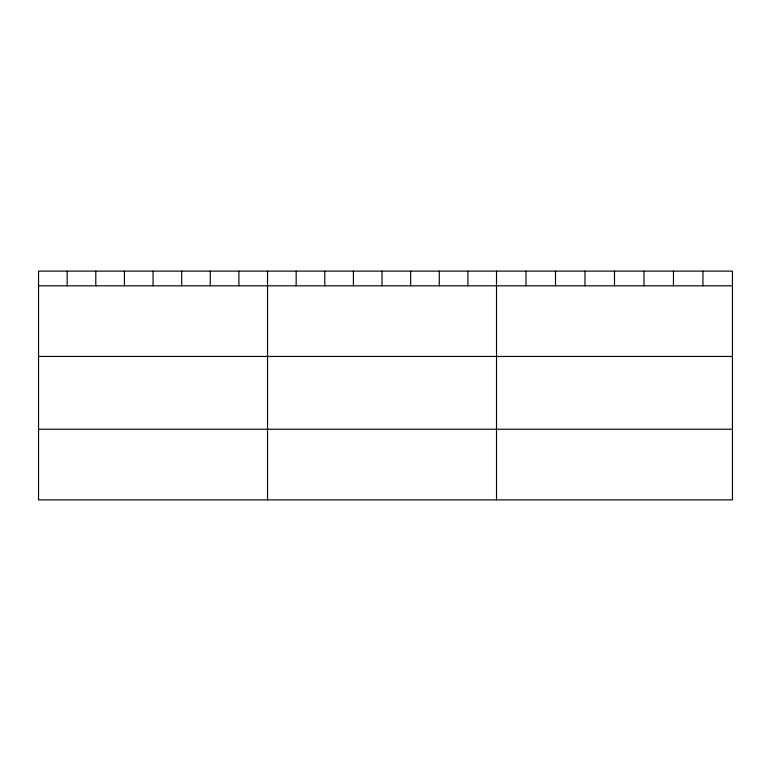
<?xml version="1.0" encoding="UTF-8"?>
<svg xmlns="http://www.w3.org/2000/svg" width="771" height="771" viewBox="0 0 771 771"><rect width="100%" height="100%" fill="white"/><g stroke="black" fill="none" stroke-linecap="round" stroke-linejoin="round"><path stroke-width="1.16" d="M732.45 285.81L732.45 499.878L38.55 499.878L38.55 271.122L732.45 271.122L732.45 285.81L38.55 285.81M38.55 356.453L732.45 356.453M38.55 429.235L732.45 429.235M702.959 271.122L702.959 285.81M673.468 271.122L673.468 285.81M643.978 271.122L643.978 285.81M614.487 271.122L614.487 285.81M584.996 271.122L584.996 285.81M555.505 271.122L555.505 285.81M526.015 271.122L526.015 285.81M496.524 271.122L496.524 499.878M467.901 271.122L467.901 285.81M439.277 271.122L439.277 285.81M410.654 271.122L410.654 285.81M382.03 271.122L382.03 285.81M353.407 271.122L353.407 285.81M324.784 271.122L324.784 285.81M296.16 271.122L296.16 285.81M267.537 271.122L267.537 499.878M238.914 271.122L238.914 285.81M210.29 271.122L210.29 285.81M181.667 271.122L181.667 285.81M153.044 271.122L153.044 285.81M124.42 271.122L124.42 285.81M95.797 271.122L95.797 285.81M67.173 271.122L67.173 285.81"/></g></svg>
